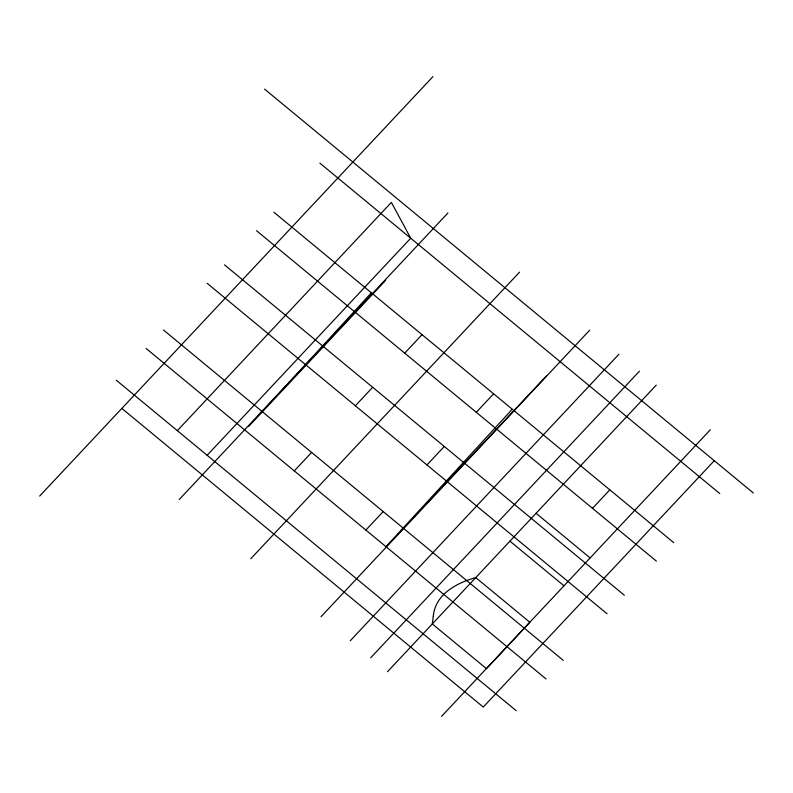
<?xml version="1.0" encoding="UTF-8"?>
<svg xmlns="http://www.w3.org/2000/svg" width="793" height="793" viewBox="0 0 793 793"><rect width="100%" height="100%" fill="white"/><g stroke="black" fill="none" stroke-linecap="round" stroke-linejoin="round"><path stroke-width="1.19" d="M371.114 293.073L248.625 426.465L385.576 280.415M512.169 409.327L386.478 546.139L546.436 375.991M39.65 496.071L432.938 76.653M177.335 430.668L391.375 202.393L410.715 238.197L207.142 455.291M179.218 499.54L447.936 212.98M294.282 470.903L311.609 452.426M355.353 405.778L372.68 387.291M404.708 353.143L422.035 334.656M250.816 558.698L519.524 272.138M365.87 530.061L383.197 511.584M426.941 464.936L444.268 446.449M476.296 412.301L493.623 393.824M321.016 616.716L589.724 330.146M350.199 640.823L618.907 354.253M370.718 657.774L639.426 371.213M387.539 671.681L656.247 385.12M592.5 508.333L609.827 489.846M441.592 716.347L710.3 429.786M714.275 460.703L483.264 707.069L121.844 408.415M264.594 89.113L753.35 492.988M319.876 163.14L719.757 493.573M273.863 212.217L673.733 542.65M256.526 230.704L656.406 561.137M536.078 513.279L590.131 557.945M224.508 264.852L624.378 595.285M207.171 283.329L607.051 613.772M509.939 541.153L563.992 585.819M163.437 329.977L563.317 660.41M146.11 348.464L545.98 678.897M116.313 380.234L516.184 710.677M433.305 616.23L432.304 623.942L486.476 668.677L529.823 622.257L475.77 577.591C456.818 582.815 435.139 594.284 433.305 616.23"/></g></svg>
